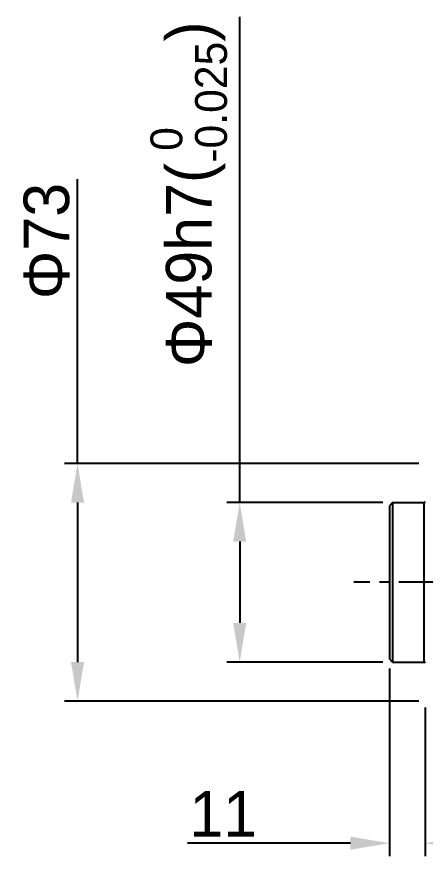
# Model space of a CAD drawing. Header units: millimetres. Extents: x 4086 to 8300, y 123 to 1549.
# Drawn here: x 6804.3 to 6867, y 1190.8 to 1319.7 of the extents above; entities that cross this region are included whole.
import ezdxf

# ---------------------------------------------------------------- set-up
doc = ezdxf.new("R2010")
doc.units = ezdxf.units.MM
doc.linetypes.add('CENTER', pattern=[0.6, 0.375, -0.075, 0.075, -0.075])
for name, color, linetype in [('中心线', 7, 'Continuous'), ('外形图', 7, 'Continuous'), ('尺寸标注', 7, 'Continuous')]:
    doc.layers.add(name, color=color, linetype=linetype)
doc.styles.add('思源黑', font='SourceHanSansCN-Normal.ttf')
doc.dimstyles.new('尺寸标注_细节_1_2比例', dxfattribs={"dimtxt": 7, "dimasz": 6, "dimexe": 2, "dimexo": 1.5, "dimgap": 1, "dimtad": 1, "dimlfac": 2, "dimdsep": 46, "dimtxsty": '思源黑', "dimcen": 0.09, "dimadec": 0, "dimazin": 0, "dimtp": 0.01, "dimtm": 0.01, "dimtfac": 1, "dimtofl": 0, "dimtmove": 0, "dimatfit": 3, "dimfxl": 1, "dimtolj": 1, "dimarcsym": 0})

# ---------------------------------------------------------------- blocks, each defined once
blk = doc.blocks.new('*D797')
at = {"layer": 'Defpoints', "color": 0}
for p in [(6867.54, 1251.08), (6813.63, 1214.58), (6867.54, 1214.58)]:
    blk.add_point(p, dxfattribs=at)
at = {"layer": '尺寸标注', "color": 0, "lineweight": -2}
for p, q in [((6813.63, 1251.08), (6813.63, 1294.75)), ((6866.04, 1251.08), (6811.63, 1251.08)), ((6813.63, 1245.08), (6813.63, 1220.58)), ((6866.04, 1214.58), (6811.63, 1214.58))]:
    blk.add_line(p, q, dxfattribs=at)
at = {"layer": '尺寸标注', "color": 0}
for points in [[(6814.63, 1245.08), (6812.63, 1245.08), (6813.63, 1251.08)], [(6812.63, 1220.58), (6814.63, 1220.58), (6813.63, 1214.58)]]:
    blk.add_solid(points, dxfattribs=at)
at = {"layer": '尺寸标注', "color": 0, "insert": (6808.9, 1285.23), "char_height": 7, "attachment_point": 5, "rotation": 90, "style": '思源黑'}
blk.add_mtext('\\A1;\\A1;Φ73', dxfattribs=at)
blk = doc.blocks.new('*D798')
at = {"layer": 'Defpoints', "color": 0}
for p in [(6862.04, 1245.08), (6838.54, 1220.58), (6862.04, 1220.58)]:
    blk.add_point(p, dxfattribs=at)
at = {"layer": '尺寸标注', "color": 0, "lineweight": -2}
for p, q in [((6838.54, 1245.08), (6838.54, 1319.67)), ((6860.54, 1245.08), (6836.54, 1245.08)), ((6838.54, 1239.08), (6838.54, 1226.58)), ((6860.54, 1220.58), (6836.54, 1220.58))]:
    blk.add_line(p, q, dxfattribs=at)
at = {"layer": '尺寸标注', "color": 0}
for points in [[(6839.54, 1239.08), (6837.54, 1239.08), (6838.54, 1245.08)], [(6837.54, 1226.58), (6839.54, 1226.58), (6838.54, 1220.58)]]:
    blk.add_solid(points, dxfattribs=at)
at = {"layer": '尺寸标注', "color": 0, "insert": (6830.71, 1292.41), "char_height": 7, "attachment_point": 5, "rotation": 90, "style": '思源黑'}
blk.add_mtext('\\A1;\\A1;Φ49h7({\\H0.7x;\\S 0^ -0.025;})', dxfattribs=at)
blk = doc.blocks.new('*D799')
at = {"layer": 'Defpoints', "color": 0}
for p in [(6861.54, 1221.08), (6867.04, 1215.08), (6867.04, 1192.76)]:
    blk.add_point(p, dxfattribs=at)
at = {"layer": '尺寸标注', "color": 0, "lineweight": -2}
for p, q in [((6861.54, 1219.58), (6861.54, 1190.76)), ((6867.04, 1213.58), (6867.04, 1190.76)), ((6855.54, 1192.76), (6830.5, 1192.76)), ((6873.04, 1192.76), (6879.04, 1192.76))]:
    blk.add_line(p, q, dxfattribs=at)
at = {"layer": '尺寸标注', "color": 0}
for points in [[(6855.54, 1191.76), (6855.54, 1193.76), (6861.54, 1192.76)], [(6873.04, 1193.76), (6873.04, 1191.76), (6867.04, 1192.76)]]:
    blk.add_solid(points, dxfattribs=at)
at = {"layer": '尺寸标注', "color": 0, "insert": (6836.01, 1197.26), "char_height": 7, "attachment_point": 5, "style": '思源黑'}
blk.add_mtext('\\A1;11', dxfattribs=at)

msp = doc.modelspace()

# ---------------------------------------------------------------- linework, layer by layer
at = {"layer": '中心线', "linetype": 'CENTER', "ltscale": 20}
msp.add_line((6942.5072, 1232.8332), (6856.0682, 1232.8332), dxfattribs=at)
at = {"layer": '外形图'}
for p, q in [((6862.0354, 1245.0832), (6861.5354, 1244.5832)), ((6861.5354, 1244.5832), (6861.5354, 1221.0832)), ((6862.0354, 1245.0832), (6862.0354, 1220.5832)), ((6862.0354, 1245.0832), (6866.8854, 1245.0832)), ((6866.8854, 1220.5832), (6866.8854, 1245.0832)), ((6862.0354, 1220.5832), (6861.5354, 1221.0832)), ((6862.0354, 1220.5832), (6866.8854, 1220.5832))]:
    msp.add_line(p, q, dxfattribs=at)
for centre, start, end in [((6866.8854, 1245.2332), 270, 0), ((6866.8854, 1220.4332), 0, 90)]:
    msp.add_arc(centre, 0.15, start, end, dxfattribs=at)

# ---------------------------------------------------------------- dimensions: what is measured, and where the dimension line sits
at = {"layer": '尺寸标注'}
for base, p1, p2, text, picture, middle in [((6838.5423, 1220.5832), (6862.0354, 1245.0832), (6862.0354, 1220.5832), '\\A1;Φ<>h7({\\H0.7x;\\S 0^ -0.025;})', '*D798', (6838.5423, 1292.4089)), ((6813.6304, 1214.5832), (6867.5354, 1251.0832), (6867.5354, 1214.5832), '\\A1;Φ<>', '*D797', (6813.6304, 1285.2309))]:
    dim = msp.add_linear_dim(base=base, p1=p1, p2=p2, angle=90, text=text, dimstyle='尺寸标注_细节_1_2比例', dxfattribs=at)
    dim.commit()
    dim.dimension.update_dxf_attribs({"geometry": picture, "text_midpoint": middle, "dimtype": 160})
dim = msp.add_linear_dim(base=(6867.0354, 1192.7614), p1=(6861.5354, 1221.0832), p2=(6867.0354, 1215.0833), dimstyle='尺寸标注_细节_1_2比例', dxfattribs=at)
dim.commit()
dim.dimension.update_dxf_attribs({"geometry": '*D799', "text_midpoint": (6836.0088, 1192.7614), "dimtype": 160})

doc.saveas('drawing.dxf')
